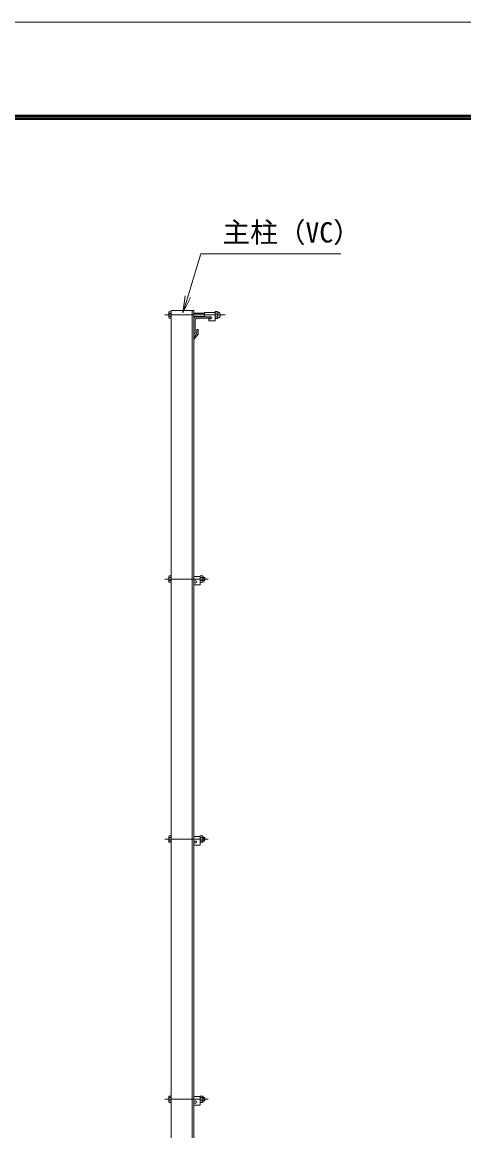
# Model space of a CAD drawing. Units: millimetres, scale not verified. Extents: x -4200 to 4200, y -2970 to 2970.
# Drawn here: x -298 to 747, y 348 to 2970 of the extents above; entities that cross this region are included whole.
import ezdxf
from ezdxf.enums import TextEntityAlignment as Align

# ---------------------------------------------------------------- set-up
doc = ezdxf.new("R2010")
doc.units = ezdxf.units.MM
doc.header["$LTSCALE"] = 10
doc.linetypes.add('USER1', pattern=[50.8, 31.75, -6.35, 6.35, -6.35])
for name, color, linetype, lineweight in [('0-0_D-STR1', 1, 'Continuous', 18), ('0-1_D-BMK', 2, 'USER1', 13), ('0-3_D-STR3', 3, 'Continuous', 13), ('0-7_D-STR-TXT', 7, 'Continuous', 13), ('0-8_0', 7, 'Continuous', 18), ('0-B_D-TTL', 7, 'Continuous', 18)]:
    doc.layers.add(name, color=color, linetype=linetype, lineweight=lineweight)
doc.styles.add('ＭＳ ゴシック', font='')
doc.styles.get('ＭＳ ゴシック').set_extended_font_data('MS Gothic')

# ---------------------------------------------------------------- blocks, each defined once
blk = doc.blocks.new('_Open')
at = {"layer": '0-8_0'}
blk.add_line((-10, 1.667), (0, 0), dxfattribs=at)
blk.add_lwpolyline([(-10, -1.667), (0, 0), (-10, 0)], dxfattribs=at)

msp = doc.modelspace()

# ---------------------------------------------------------------- linework, layer by layer
at = {"layer": '0-0_D-STR1'}
for p, q in [((54.53, -531.95), (54.53, 2288.05)), ((108.53, 2288.05), (54.53, 2288.05)), ((104.53, -531.95), (104.53, 2288.05)), ((108.53, -531.95), (108.53, 2288.05)), ((108.53, 2268.05), (108.53, 2233.05)), ((111.53, 2265.55), (111.53, 2235.05)), ((148.53, 2273.05), (113.53, 2273.05)), ((146.53, 2270.05), (116.03, 2270.05)), ((148.53, 2272.05), (148.53, 2273.05)), ((115.53, 2233.55), (108.53, 2224.5)), ((109.53, 2233.05), (108.53, 2233.05)), ((118.53, 2232.43), (108.53, 2219.93)), ((115.53, 2243.43), (115.53, 2233.55)), ((115.53, 2243.43), (118.53, 2243.43)), ((118.53, 2243.43), (118.53, 2232.43)), ((108.53, 2224.5), (108.53, 2219.93))]:
    msp.add_line(p, q, dxfattribs=at)
for centre, radius, start, end in [((113.53, 2268.05), 5, 90, 180), ((116.03, 2265.55), 4.5, 90, 180), ((146.53, 2272.05), 2, 270, 0), ((109.53, 2235.05), 2, 270, 0)]:
    msp.add_arc(centre, radius, start, end, dxfattribs=at)
at = {"layer": '0-1_D-BMK'}
for p, q in [((182.76, 2277.55), (39.53, 2277.55)), ((142.53, 1653.05), (39.53, 1653.05)), ((142.53, 1038.05), (39.53, 1038.05)), ((142.53, 423.05), (39.53, 423.05))]:
    msp.add_line(p, q, dxfattribs=at)
at = {"layer": '0-3_D-STR3'}
for p, q in [((49.23, 2283.85), (49.92, 2285.05)), ((49.23, 2283.85), (49.23, 2271.25)), ((54.53, 2285.05), (49.92, 2285.05)), ((54.53, 2281.3), (49.92, 2281.3)), ((54.53, 2285.05), (54.53, 2270.04)), ((108.53, 2281.55), (133.78, 2281.55)), ((133.78, 2283.55), (133.78, 2273.05)), ((158.78, 2283.55), (133.78, 2283.55)), ((158.78, 2283.78), (158.78, 2271.44)), ((158.78, 2283.78), (158.78, 2271.44)), ((158.78, 2283.55), (158.78, 2263.55)), ((159.78, 2285.65), (164.28, 2285.65)), ((164.28, 2281.6), (159.78, 2281.6)), ((165.28, 2283.78), (165.28, 2271.44)), ((165.28, 2283.78), (165.28, 2271.44)), ((49.23, 2271.25), (49.92, 2270.04)), ((54.53, 2273.8), (49.92, 2273.8)), ((54.53, 2270.04), (49.92, 2270.04)), ((108.53, 2280.8), (133.78, 2280.8)), ((108.53, 2274.3), (133.78, 2274.3)), ((108.53, 2273.55), (133.78, 2273.55)), ((148.53, 2273.05), (133.78, 2273.05)), ((143.78, 2268.55), (143.78, 2263.55)), ((148.53, 2268.55), (143.78, 2268.55)), ((158.78, 2263.55), (143.78, 2263.55)), ((164.28, 2273.5), (159.78, 2273.5)), ((159.78, 2269.45), (164.28, 2269.45)), ((49.23, 1659.35), (49.92, 1660.55)), ((49.23, 1659.35), (49.23, 1646.75)), ((54.53, 1660.55), (49.92, 1660.55)), ((54.53, 1656.8), (49.92, 1656.8)), ((54.53, 1660.55), (54.53, 1645.54)), ((123.53, 1659.05), (108.53, 1659.05)), ((123.53, 1660.55), (129.3, 1660.55)), ((123.53, 1645.54), (123.53, 1660.55)), ((123.53, 1659.05), (123.53, 1639.05)), ((123.53, 1656.8), (129.3, 1656.8)), ((129.3, 1660.55), (130.03, 1659.3)), ((130.03, 1646.8), (130.03, 1659.3)), ((130.03, 1657.05), (133.33, 1657.05)), ((133.33, 1657.05), (134.53, 1655.85)), ((133.33, 1657.05), (133.33, 1649.05)), ((134.53, 1655.85), (134.53, 1650.25)), ((49.23, 1646.75), (49.92, 1645.54)), ((54.53, 1649.29), (49.92, 1649.29)), ((54.53, 1645.54), (49.92, 1645.54)), ((113.28, 1648.55), (108.53, 1648.55)), ((108.53, 1644.05), (108.53, 1639.05)), ((113.28, 1644.05), (108.53, 1644.05)), ((123.53, 1639.05), (108.53, 1639.05)), ((123.53, 1649.29), (129.3, 1649.29)), ((123.53, 1645.54), (129.3, 1645.54)), ((129.3, 1645.54), (130.03, 1646.8)), ((130.03, 1649.05), (133.33, 1649.05)), ((133.33, 1649.05), (134.53, 1650.25)), ((49.23, 1044.35), (49.92, 1045.55)), ((49.23, 1044.35), (49.23, 1031.75)), ((49.23, 1031.75), (49.92, 1030.54)), ((54.53, 1045.55), (49.92, 1045.55)), ((54.53, 1041.8), (49.92, 1041.8)), ((54.53, 1034.29), (49.92, 1034.29)), ((54.53, 1030.54), (49.92, 1030.54)), ((54.53, 1045.55), (54.53, 1030.54)), ((123.53, 1044.05), (108.53, 1044.05)), ((113.28, 1033.55), (108.53, 1033.55)), ((108.53, 1029.05), (108.53, 1024.05)), ((113.28, 1029.05), (108.53, 1029.05)), ((123.53, 1024.05), (108.53, 1024.05)), ((123.53, 1045.55), (129.3, 1045.55)), ((123.53, 1030.54), (123.53, 1045.55)), ((123.53, 1044.05), (123.53, 1024.05)), ((123.53, 1041.8), (129.3, 1041.8)), ((123.53, 1034.29), (129.3, 1034.29)), ((123.53, 1030.54), (129.3, 1030.54)), ((129.3, 1045.55), (130.03, 1044.3)), ((129.3, 1030.54), (130.03, 1031.8)), ((130.03, 1031.8), (130.03, 1044.3)), ((130.03, 1042.05), (133.33, 1042.05)), ((130.03, 1034.05), (133.33, 1034.05)), ((133.33, 1042.05), (134.53, 1040.85)), ((133.33, 1042.05), (133.33, 1034.05)), ((133.33, 1034.05), (134.53, 1035.25)), ((134.53, 1040.85), (134.53, 1035.25)), ((49.23, 429.35), (49.92, 430.55)), ((49.23, 429.35), (49.23, 416.75)), ((54.53, 430.55), (49.92, 430.55)), ((54.53, 426.8), (49.92, 426.8)), ((54.53, 430.55), (54.53, 415.54)), ((123.53, 429.05), (108.53, 429.05)), ((123.53, 415.54), (123.53, 430.55)), ((123.53, 429.05), (123.53, 409.05)), ((123.53, 426.8), (129.3, 426.8)), ((130.03, 416.8), (130.03, 429.3)), ((130.03, 427.05), (133.33, 427.05)), ((133.33, 427.05), (134.53, 425.85)), ((134.53, 425.85), (134.53, 420.25)), ((49.23, 416.75), (49.92, 415.54)), ((54.53, 419.29), (49.92, 419.29)), ((54.53, 415.54), (49.92, 415.54)), ((113.28, 418.55), (108.53, 418.55)), ((113.28, 414.05), (108.53, 414.05)), ((108.53, 414.05), (108.53, 409.05)), ((123.53, 409.05), (108.53, 409.05)), ((123.53, 419.29), (129.3, 419.29)), ((130.03, 419.05), (133.33, 419.05))]:
    msp.add_line(p, q, dxfattribs=at)
for points in [[(123.53, 430.55), (129.3, 430.55), (130.03, 429.3)], [(133.33, 427.05), (133.33, 419.05), (134.53, 420.25)], [(123.53, 415.54), (129.3, 415.54), (130.03, 416.8)]]:
    msp.add_lwpolyline(points, dxfattribs=at)
for centre, radius, start, end in [((61.76, 2277.55), 12.42, 162.4121, 197.5879), ((52.67, 2283.18), 3.32, 145.61585, 214.38415), ((161.32, 2283.62), 2.54, 127.21089, 232.78911), ((167.48, 2277.55), 8.7, 152.26063, 207.73937), ((162.74, 2283.62), 2.54, 307.21089, 52.78911), ((156.58, 2277.55), 8.7, 332.26063, 27.73937), ((165.65, 2284.49), 0.5, 189.83916, 262.83194), ((164.78, 2277.55), 6.5, 277.16806, 82.83194), ((52.67, 2271.92), 3.32, 145.61585, 214.38415), ((148.53, 2270.8), 2.25, 270, 90), ((161.33, 2271.47), 2.55, 127.42505, 232.57495), ((162.73, 2271.47), 2.55, 307.42505, 52.57495), ((165.65, 2270.6), 0.5, 97.16806, 163.42019), ((61.76, 1653.05), 12.42, 162.4121, 197.5879), ((52.67, 1658.68), 3.32, 145.61585, 214.38415), ((126.56, 1658.68), 3.32, 325.61586, 34.38414), ((117.46, 1653.05), 12.42, 342.4121, 17.5879), ((52.67, 1647.42), 3.32, 145.61585, 214.38415), ((113.28, 1646.3), 2.25, 270, 90), ((126.56, 1647.42), 3.32, 325.61585, 34.38416), ((61.76, 1038.05), 12.42, 162.4121, 197.5879), ((52.67, 1043.68), 3.32, 145.61585, 214.38415), ((52.67, 1032.42), 3.32, 145.61585, 214.38415), ((113.28, 1031.3), 2.25, 270, 90), ((126.56, 1043.68), 3.32, 325.61586, 34.38414), ((117.46, 1038.05), 12.42, 342.4121, 17.5879), ((126.56, 1032.42), 3.32, 325.61585, 34.38416), ((61.76, 423.05), 12.42, 162.4121, 197.5879), ((52.67, 428.68), 3.32, 145.61585, 214.38415), ((126.56, 428.68), 3.32, 325.61586, 34.38414), ((117.46, 423.05), 12.42, 342.4121, 17.5879), ((52.67, 417.42), 3.32, 145.61585, 214.38415), ((113.28, 416.3), 2.25, 270, 90), ((126.56, 417.42), 3.32, 325.61585, 34.38416)]:
    msp.add_arc(centre, radius, start, end, dxfattribs=at)
at = {"layer": '0-7_D-STR-TXT'}
msp.add_lwpolyline([(456.21, 2421.93), (124.83, 2421.93), (83.14, 2284.27)], dxfattribs=at)
at = {"layer": '0-B_D-TTL', "color": 2}
msp.add_lwpolyline([(-4200, 2970), (4200, 2970), (4200, -2970), (-4200, -2970)], close=True, dxfattribs=at)
at = {"layer": '0-B_D-TTL'}
for points in [[(-3930, 2750), (3930, 2750), (3930, -2750), (-3930, -2750)], [(-3927.5, 2747.5), (3927.5, 2747.5), (3927.5, -2747.5), (-3927.5, -2747.5)], [(-3925, 2745), (3925, 2745), (3925, -2745), (-3925, -2745)], [(-3922.5, 2742.5), (3922.5, 2742.5), (3922.5, -2742.5), (-3922.5, -2742.5)], [(-3920, 2740), (3920, 2740), (3920, -2740), (-3920, -2740)]]:
    msp.add_lwpolyline(points, close=True, dxfattribs=at)

# ---------------------------------------------------------------- block references
at = {"layer": '0-7_D-STR-TXT', "xscale": 4, "yscale": 4, "rotation": 253.14944}
msp.add_blockref('_Open', (82.56, 2282.35), dxfattribs=at)

# ---------------------------------------------------------------- texts
at = {"layer": '0-7_D-STR-TXT', "style": 'ＭＳ ゴシック'}
msp.add_text('主柱（VC）', height=48.09, dxfattribs=at).set_placement((175.76, 2434.51), align=Align.BOTTOM_LEFT)

doc.saveas('drawing.dxf')
